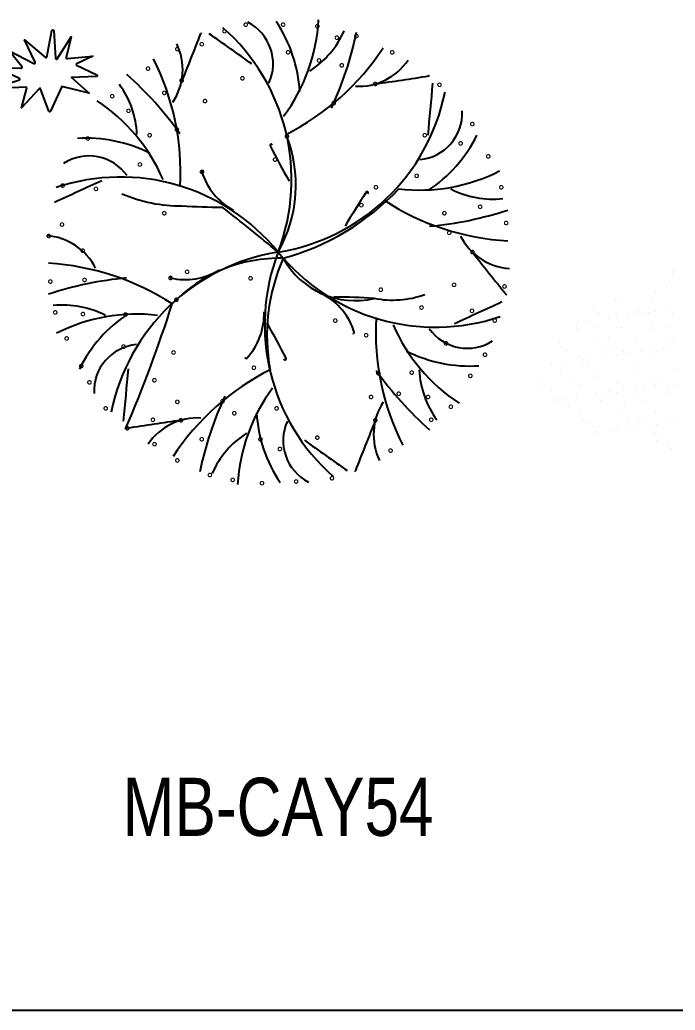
# Model space of a CAD drawing. Header units: millimetres. Extents: x 21129 to 2803301, y -510327 to 166837.
# Drawn here: x 280040 to 284550, y -129083 to -122263 of the extents above; entities that cross this region are included whole.
import ezdxf
from ezdxf.enums import TextEntityAlignment as Align

# ---------------------------------------------------------------- set-up
doc = ezdxf.new("R2010")
doc.units = ezdxf.units.MM
doc.layers.add('....13_TNT_F_TREE', color=76, linetype='Continuous', transparency=0.5)
doc.layers.add('....20_TNT_N_TEXT', color=9, linetype='Continuous')
doc.styles.add('.TNT_A_TXT_3_NOTE', font='uromans.shx', dxfattribs={"width": 0.8})

# ---------------------------------------------------------------- blocks, each defined once
blk = doc.blocks.new('mb-cay53')
for points in [[(749.4, 959.5), (721.6, 1035.4, 0.561044), (716.5, 1036.3), (655.8, 970.4), (673.5, 1038.2, 0.507897), (670.5, 1042), (573.6, 1036.8, -0.882349), (572.6, 1042.7), (648.3, 1066.3, 0.688057), (648.7, 1071.9), (566.3, 1109.5), (654.8, 1107.4, 0.641), (657.2, 1112.3), (611.6, 1168), (698.7, 1123.5, 0.718309), (702.8, 1127.5), (665.7, 1204.4), (738, 1143.7, 0.572307), (742.9, 1145.4), (760.5, 1236.5, -0.880118), (766.4, 1236.2), (772.6, 1140.9, 0.721653), (778.1, 1139.5), (826.7, 1214.3), (809.2, 1143.4, 0.517466), (812.4, 1139.7), (900.8, 1148.4), (844.8, 1122.3, 0.634308), (844.8, 1116.8), (914.4, 1083.7, -0.786352), (913.2, 1078), (828.1, 1075.3), (888.5, 1020.8), (795, 1043.3), (755, 959.2, -0.664267), (749.4, 959.5, 0.664267), (755, 959.2)], [(-910.2, 750.3), (-938.1, 826.2, 0.561044), (-943.1, 827.2), (-1003.8, 761.3), (-986.1, 829, 0.507897), (-989.1, 832.8), (-1086, 827.6, -0.882349), (-1087, 833.5), (-1011.3, 857.2, 0.688057), (-1010.9, 862.7), (-1093.3, 900.3), (-1004.8, 898.3, 0.641), (-1002.4, 903.2), (-1048, 958.8), (-960.9, 914.3, 0.718309), (-956.9, 918.3), (-993.9, 995.3), (-921.6, 934.5, 0.572307), (-916.7, 936.2), (-899.2, 1027.4, -0.880118), (-893.2, 1027), (-887.1, 931.8, 0.721653), (-881.6, 930.3), (-832.9, 1005.1), (-850.4, 934.2, 0.517466), (-847.2, 930.5), (-758.8, 939.2), (-814.8, 913.1, 0.634308), (-814.8, 907.7), (-745.2, 874.5, -0.786352), (-746.4, 868.8), (-831.5, 866.1), (-771.1, 811.6), (-864.6, 834.1), (-904.7, 750, -0.664267), (-910.2, 750.3, 0.664267), (-904.7, 750)], [(-89.2, 724.2), (-117.1, 800.1, 0.561044), (-122.1, 801.1), (-182.9, 735.2), (-165.1, 803, 0.507897), (-168.2, 806.7), (-265, 801.6, -0.882349), (-266.1, 807.5), (-190.3, 831.1, 0.688057), (-190, 836.7), (-272.3, 874.3), (-183.9, 872.2, 0.641), (-181.5, 877.1), (-227, 932.8), (-140, 888.3, 0.718309), (-135.9, 892.2), (-172.9, 969.2), (-100.6, 908.5, 0.572307), (-95.7, 910.2), (-78.2, 1001.3, -0.880118), (-72.3, 1000.9), (-66.1, 905.7, 0.721653), (-60.6, 904.3), (-12, 979), (-29.4, 908.2, 0.517466), (-26.2, 904.5), (62.2, 913.2), (6.2, 887, 0.634308), (6.1, 881.6), (75.7, 848.5, -0.786352), (74.5, 842.8), (-10.5, 840.1), (49.8, 785.5), (-43.7, 808.1), (-83.7, 724, -0.664267), (-89.2, 724.2, 0.664267), (-83.7, 724)], [(302.8, 736.3), (274.9, 812.2, 0.561044), (269.9, 813.2), (209.1, 747.2), (226.9, 815, 0.507897), (223.8, 818.8), (127, 813.6, -0.882349), (125.9, 819.5), (201.6, 843.1, 0.688057), (202, 848.7), (119.7, 886.3), (208.1, 884.3, 0.641), (210.5, 889.2), (164.9, 944.8), (252, 900.3, 0.718309), (256.1, 904.3), (219.1, 981.2), (291.4, 920.5, 0.572307), (296.2, 922.2), (313.8, 1013.3, -0.880118), (319.7, 1013), (325.9, 917.7, 0.721653), (331.4, 916.3), (380, 991.1), (362.6, 920.2, 0.517466), (365.8, 916.5), (454.2, 925.2), (398.1, 899.1, 0.634308), (398.1, 893.6), (467.7, 860.5, -0.786352), (466.5, 854.8), (381.4, 852.1), (441.8, 797.6), (348.3, 820.1), (308.3, 736, -0.664267), (302.8, 736.3, 0.664267), (308.3, 736)], [(-766.8, 538.7), (-794.7, 614.6, 0.561044), (-799.7, 615.6), (-860.5, 549.6), (-842.7, 617.4, 0.507897), (-845.8, 621.2), (-942.6, 616, -0.882349), (-943.7, 621.9), (-868, 645.5, 0.688057), (-867.6, 651.1), (-949.9, 688.7), (-861.5, 686.7, 0.641), (-859.1, 691.6), (-904.7, 747.2), (-817.6, 702.7, 0.718309), (-813.5, 706.7), (-850.5, 783.6), (-778.2, 722.9, 0.572307), (-773.4, 724.6), (-755.8, 815.7, -0.880118), (-749.9, 815.4), (-743.7, 720.1, 0.721653), (-738.2, 718.7), (-689.6, 793.5), (-707, 722.6, 0.517466), (-703.8, 718.9), (-615.4, 727.6), (-671.5, 701.5, 0.634308), (-671.5, 696), (-601.9, 662.9, -0.786352), (-603.1, 657.2), (-688.2, 654.5), (-627.8, 600), (-721.3, 622.5), (-761.3, 538.4, -0.664267), (-766.8, 538.7, 0.664267), (-761.3, 538.4)], [(57.4, 538.7), (29.5, 614.6, 0.561044), (24.5, 615.6), (-36.3, 549.6), (-18.5, 617.4, 0.507897), (-21.6, 621.2), (-118.4, 616, -0.882349), (-119.5, 621.9), (-43.7, 645.5, 0.688057), (-43.4, 651.1), (-125.7, 688.7), (-37.3, 686.7, 0.641), (-34.9, 691.6), (-80.4, 747.2), (6.6, 702.7, 0.718309), (10.7, 706.7), (-26.3, 783.6), (46, 722.9, 0.572307), (50.9, 724.6), (68.4, 815.7, -0.880118), (74.3, 815.4), (80.5, 720.1, 0.721653), (86, 718.7), (134.6, 793.5), (117.2, 722.6, 0.517466), (120.4, 718.9), (208.8, 727.6), (152.8, 701.5, 0.634308), (152.7, 696), (222.3, 662.9, -0.786352), (221.1, 657.2), (136.1, 654.5), (196.4, 600), (102.9, 622.5), (62.9, 538.4, -0.664267), (57.4, 538.7, 0.664267), (62.9, 538.4)], [(-496.4, 483.3), (-524.3, 559.2, 0.561044), (-529.3, 560.2), (-590.1, 494.3), (-572.3, 562.1, 0.507897), (-575.4, 565.8), (-672.2, 560.7, -0.882349), (-673.3, 566.5), (-597.6, 590.2, 0.688057), (-597.2, 595.8), (-679.5, 633.4), (-591.1, 631.3, 0.641), (-588.7, 636.2), (-634.3, 691.9), (-547.2, 647.4, 0.718309), (-543.1, 651.3), (-580.1, 728.3), (-507.8, 667.6, 0.572307), (-503, 669.3), (-485.4, 760.4, -0.880118), (-479.5, 760), (-473.3, 664.8, 0.721653), (-467.8, 663.4), (-419.2, 738.1), (-436.6, 667.3, 0.517466), (-433.4, 663.6), (-345, 672.3), (-401.1, 646.1, 0.634308), (-401.1, 640.7), (-331.5, 607.6, -0.786352), (-332.7, 601.9), (-417.8, 599.2), (-357.4, 544.6), (-450.9, 567.1), (-490.9, 483.1, -0.664267), (-496.4, 483.3, 0.664267), (-490.9, 483.1)], [(-209.8, 496.4), (-237.6, 572.2, 0.561044), (-242.7, 573.2), (-303.4, 507.3), (-285.7, 575.1, 0.507897), (-288.7, 578.8), (-385.6, 573.7, -0.882349), (-386.6, 579.6), (-310.9, 603.2, 0.688057), (-310.5, 608.8), (-392.9, 646.4), (-304.4, 644.3, 0.641), (-302, 649.2), (-347.6, 704.9), (-260.5, 660.4, 0.718309), (-256.4, 664.3), (-293.5, 741.3), (-221.1, 680.6, 0.572307), (-216.3, 682.3), (-198.7, 773.4, -0.880118), (-192.8, 773), (-186.6, 677.8, 0.721653), (-181.1, 676.4), (-132.5, 751.1), (-150, 680.3, 0.517466), (-146.7, 676.6), (-58.4, 685.3), (-114.4, 659.2, 0.634308), (-114.4, 653.7), (-44.8, 620.6, -0.786352), (-46, 614.9), (-131.1, 612.2), (-70.7, 557.7), (-164.2, 580.2), (-204.2, 496.1, -0.664267), (-209.8, 496.4, 0.664267), (-204.2, 496.1)], [(-740.8, 255.4), (-768.7, 331.3, 0.561044), (-773.7, 332.3), (-834.4, 266.4), (-816.7, 334.2, 0.507897), (-819.7, 337.9), (-916.6, 332.8, -0.882349), (-917.6, 338.6), (-841.9, 362.3, 0.688057), (-841.5, 367.9), (-923.9, 405.5), (-835.4, 403.4, 0.641), (-833, 408.3), (-878.6, 464), (-791.5, 419.5, 0.718309), (-787.5, 423.4), (-824.5, 500.4), (-752.2, 439.7, 0.572307), (-747.3, 441.4), (-729.7, 532.5, -0.880118), (-723.8, 532.1), (-717.7, 436.9, 0.721653), (-712.2, 435.5), (-663.5, 510.2), (-681, 439.4, 0.517466), (-677.8, 435.7), (-589.4, 444.4), (-645.4, 418.2, 0.634308), (-645.4, 412.8), (-575.8, 379.7, -0.786352), (-577, 374), (-662.1, 371.3), (-601.7, 316.7), (-695.2, 339.2), (-735.3, 255.2, -0.664267), (-740.8, 255.4, 0.664267), (-735.3, 255.2)], [(-336.8, 239.2), (-364.7, 315, 0.561044), (-369.7, 316), (-430.4, 250.1), (-412.7, 317.9, 0.507897), (-415.8, 321.6), (-512.6, 316.5, -0.882349), (-513.7, 322.4), (-437.9, 346, 0.688057), (-437.6, 351.6), (-519.9, 389.2), (-431.4, 387.1, 0.641), (-429.1, 392), (-474.6, 447.7), (-387.6, 403.2, 0.718309), (-383.5, 407.2), (-420.5, 484.1), (-348.2, 423.4, 0.572307), (-343.3, 425.1), (-325.8, 516.2, -0.880118), (-319.8, 515.9), (-313.7, 420.6, 0.721653), (-308.2, 419.2), (-259.6, 494), (-277, 423.1, 0.517466), (-273.8, 419.4), (-185.4, 428.1), (-241.4, 402, 0.634308), (-241.5, 396.5), (-171.9, 363.4, -0.786352), (-173, 357.7), (-258.1, 355), (-197.8, 300.5), (-291.3, 323), (-331.3, 238.9, -0.664267), (-336.8, 239.2, 0.664267), (-331.3, 238.9)], [(-542.1, 50.3), (-569.9, 126.2, 0.561044), (-575, 127.2), (-635.7, 61.3), (-617.9, 129.1, 0.507897), (-621, 132.8), (-717.8, 127.7, -0.882349), (-718.9, 133.5), (-643.2, 157.2, 0.688057), (-642.8, 162.8), (-725.2, 200.4), (-636.7, 198.3, 0.641), (-634.3, 203.2), (-679.9, 258.9), (-592.8, 214.4, 0.718309), (-588.7, 218.3), (-625.7, 295.3), (-553.4, 234.6, 0.572307), (-548.6, 236.3), (-531, 327.4, -0.880118), (-525.1, 327), (-518.9, 231.8, 0.721653), (-513.4, 230.4), (-464.8, 305.1), (-482.2, 234.3, 0.517466), (-479, 230.6), (-390.6, 239.3), (-446.7, 213.1, 0.634308), (-446.7, 207.7), (-377.1, 174.6, -0.786352), (-378.3, 168.9), (-463.4, 166.2), (-403, 111.6), (-496.5, 134.1), (-536.5, 50.1, -0.664267), (-542.1, 50.3, 0.664267), (-536.5, 50.1)], [(-848.3, -18), (-876.2, 57.9, 0.561044), (-881.2, 58.9), (-941.9, -7.1), (-924.2, 60.7, 0.507897), (-927.2, 64.5), (-1024.1, 59.3, -0.882349), (-1025.1, 65.2), (-949.4, 88.8, 0.688057), (-949, 94.4), (-1031.4, 132), (-942.9, 129.9, 0.641), (-940.5, 134.8), (-986.1, 190.5), (-899, 146, 0.718309), (-895, 150), (-932, 226.9), (-859.7, 166.2, 0.572307), (-854.8, 167.9), (-837.3, 259, -0.880118), (-831.3, 258.7), (-825.2, 163.4, 0.721653), (-819.7, 162), (-771, 236.8), (-788.5, 165.9, 0.517466), (-785.3, 162.2), (-696.9, 170.9), (-752.9, 144.8, 0.634308), (-752.9, 139.3), (-683.3, 106.2, -0.786352), (-684.5, 100.5), (-769.6, 97.8), (-709.2, 43.3), (-802.7, 65.8), (-842.8, -18.3, -0.664267), (-848.3, -18, 0.664267), (-842.8, -18.3)], [(-225.1, -44.9), (-253, 31, 0.561044), (-258, 32), (-318.8, -33.9), (-301, 33.8, 0.507897), (-304.1, 37.6), (-400.9, 32.4, -0.882349), (-402, 38.3), (-326.3, 62, 0.688057), (-325.9, 67.5), (-408.2, 105.1), (-319.8, 103.1, 0.641), (-317.4, 108), (-363, 163.6), (-275.9, 119.1, 0.718309), (-271.8, 123.1), (-308.8, 200.1), (-236.5, 139.3, 0.572307), (-231.7, 141.1), (-214.1, 232.2, -0.880118), (-208.2, 231.8), (-202, 136.6, 0.721653), (-196.5, 135.1), (-147.9, 209.9), (-165.3, 139.1, 0.517466), (-162.1, 135.3), (-73.7, 144), (-129.8, 117.9, 0.634308), (-129.8, 112.5), (-60.2, 79.3, -0.786352), (-61.4, 73.6), (-146.5, 70.9), (-86.1, 16.4), (-179.6, 38.9), (-219.6, -45.2, -0.664267), (-225.1, -44.9, 0.664267), (-219.6, -45.2)], [(-504.1, -213.5), (-532, -137.6, 0.561044), (-537, -136.6), (-597.7, -202.5), (-580, -134.8, 0.507897), (-583.1, -131), (-679.9, -136.1, -0.882349), (-681, -130.3), (-605.2, -106.6, 0.688057), (-604.9, -101), (-687.2, -63.5), (-598.7, -65.5, 0.641), (-596.4, -60.6), (-641.9, -5), (-554.9, -49.5, 0.718309), (-550.8, -45.5), (-587.8, 31.5), (-515.5, -29.3, 0.572307), (-510.6, -27.5), (-493.1, 63.6, -0.880118), (-487.1, 63.2), (-481, -32, 0.721653), (-475.5, -33.5), (-426.9, 41.3), (-444.3, -29.5, 0.517466), (-441.1, -33.2), (-352.7, -24.6), (-408.7, -50.7, 0.634308), (-408.7, -56.1), (-339.1, -89.2, -0.786352), (-340.3, -95), (-425.4, -97.7), (-365.1, -152.2), (-458.6, -129.7), (-498.6, -213.8, -0.664267), (-504.1, -213.5, 0.664267), (-498.6, -213.8)], [(-981.2, -274.4), (-1009.1, -198.5, 0.561044), (-1014.1, -197.5), (-1074.9, -263.4), (-1057.1, -195.6, 0.507897), (-1060.2, -191.9), (-1157, -197, -0.882349), (-1158.1, -191.2), (-1082.4, -167.5, 0.688057), (-1082, -161.9), (-1164.3, -124.3), (-1075.9, -126.4, 0.641), (-1073.5, -121.5), (-1119.1, -65.8), (-1032, -110.3, 0.718309), (-1027.9, -106.4), (-1064.9, -29.4), (-992.6, -90.1, 0.572307), (-987.8, -88.4), (-970.2, 2.7, -0.880118), (-964.3, 2.3), (-958.1, -92.9, 0.721653), (-952.6, -94.3), (-904, -19.6), (-921.4, -90.4, 0.517466), (-918.2, -94.1), (-829.8, -85.4), (-885.9, -111.6, 0.634308), (-885.9, -117), (-816.3, -150.1, -0.786352), (-817.5, -155.8), (-902.6, -158.5), (-842.2, -213.1), (-935.7, -190.6), (-975.7, -274.6, -0.664267), (-981.2, -274.4, 0.664267), (-975.7, -274.6)]]:
    blk.add_lwpolyline(points, format="xyb")
blk.add_lwpolyline([(-1026.9, 0), (-1026.9, 947.3), (0, 947.3), (0, 0)], close=True)
blk = doc.blocks.new('mb-cay54')
at = {"linetype": 'Continuous', "const_width": 4}
for points in [[(-117.5, 783.1, 1), (-105.5, 783.1, 1)], [(11.3, 783.1, 1), (23.3, 783.1, 1)], [(128.9, 777.5, 1), (140.9, 777.5, 1)], [(-190.4, 760.7, 1), (-178.4, 760.7, 1)], [(263.4, 743.9, 1), (275.4, 743.9, 1)], [(-268.8, 715.9, 1), (-256.8, 715.9, 1)], [(196.2, 738.3, 1), (208.2, 738.3, 1)], [(-352.8, 699.1, 1), (-340.8, 699.1, 1)], [(28.1, 687.9, 1), (40.1, 687.9, 1)], [(386.6, 687.9, 1), (398.6, 687.9, 1)], [(134.5, 659.9, 1), (146.5, 659.9, 1)], [(213, 643.1, 1), (225, 643.1, 1)], [(-453.6, 631.9, 1), (-441.6, 631.9, 1)], [(-337.8, 590.8, 1), (-325.8, 590.8, 1)], [(-128.7, 598.4, 1), (-116.7, 598.4, 1)], [(328.4, 579.1, 1), (340.4, 579.1, 1)], [(549.1, 576, 1), (561.1, 576, 1)], [(-397.6, 548, 1), (-385.6, 548, 1)], [(-576.9, 536.8, 1), (-564.9, 536.8, 1)], [(-257.6, 520, 1), (-245.6, 520, 1)], [(185.2, 512.8, 1), (197.2, 512.8, 1)], [(-520.8, 486.4, 1), (-508.8, 486.4, 1)], [(662.2, 440.6, 1), (674.2, 440.6, 1)], [(-448, 402.4, 1), (-436, 402.4, 1)], [(-354.4, 422, 1), (-342.4, 422, 1)], [(498.6, 402.4, 1), (510.6, 402.4, 1)], [(-660.9, 391.2, 1), (-648.9, 391.2, 1)], [(24.3, 398.3, 1), (36.3, 398.3, 1)], [(24.3, 398.3, 1), (36.3, 398.3, 1)], [(24.3, 398.3, 1), (36.3, 398.3, 1)], [(621.9, 374.4, 1), (633.9, 374.4, 1)], [(-481.6, 301.7, 1), (-469.6, 301.7, 1)], [(-16.7, 318.5, 1), (-4.7, 318.5, 1)], [(717.1, 329.7, 1), (729.1, 329.7, 1)], [(-268.1, 276.1, 1), (-256.1, 276.1, 1)], [(470.6, 262.5, 1), (482.6, 262.5, 1)], [(-747.6, 229.1, 1), (-735.6, 229.1, 1)], [(-632.9, 217.7, 1), (-620.9, 217.7, 1)], [(330.6, 223.3, 1), (342.6, 223.3, 1)], [(761.9, 223.3, 1), (773.9, 223.3, 1)], [(-397.6, 133.7, 1), (-385.6, 133.7, 1)], [(280.2, 161.7, 1), (292.2, 161.7, 1)], [(565.9, 133.7, 1), (577.9, 133.7, 1)], [(689.1, 156.1, 1), (701.1, 156.1, 1)], [(-749.7, 94.9, 1), (-737.7, 94.9, 1)], [(778.7, 100.1, 1), (790.7, 100.1, 1)], [(582.7, 66.6, 1), (594.7, 66.6, 1)], [(-795.3, 55.4, 1), (-783.3, 55.4, 1)], [(-678.4, 4.7, 1), (-666.4, 4.7, 1)], [(662.7, 0, 1), (674.7, 0, 1)], [(662.7, 0, 1), (674.7, 0, 1)], [(662.7, 0, 1), (674.7, 0, 1)], [(662.7, 0, 1), (674.7, 0, 1)], [(-319.2, -67.8, 1), (-307.2, -67.8, 1)], [(-789.7, -101.4, 1), (-777.7, -101.4, 1)], [(-672.1, -95.8, 1), (-660.1, -95.8, 1)], [(-376.2, -89, 1), (-364.2, -89, 1)], [(-376.2, -89, 1), (-364.2, -89, 1)], [(-376.2, -89, 1), (-364.2, -89, 1)], [(-100.7, -90.2, 1), (-88.7, -90.2, 1)], [(347.4, -129.4, 1), (359.4, -129.4, 1)], [(599.5, -112.6, 1), (611.5, -112.6, 1)], [(773.1, -118.2, 1), (785.1, -118.2, 1)], [(-356.2, -164, 1), (-344.2, -164, 1)], [(-356.2, -164, 1), (-344.2, -164, 1)], [(-772.9, -207.7, 1), (-760.9, -207.7, 1)], [(487.4, -190.9, 1), (499.4, -190.9, 1)], [(661.1, -202.1, 1), (673.1, -202.1, 1)], [(-677.7, -213.3, 1), (-665.7, -213.3, 1)], [(-531.4, -214.9, 1), (-519.4, -214.9, 1)], [(190.6, -235.7, 1), (202.6, -235.7, 1)], [(739.5, -235.7, 1), (751.5, -235.7, 1)], [(-733.7, -297.3, 1), (-721.7, -297.3, 1)], [(297, -286.1, 1), (309, -286.1, 1)], [(571.5, -314.1, 1), (583.5, -314.1, 1)], [(-537.7, -325.3, 1), (-525.7, -325.3, 1)], [(-366, -345.5, 1), (-354, -345.5, 1)], [(705.9, -353.3, 1), (717.9, -353.3, 1)], [(-683.3, -392.5, 1), (-671.3, -392.5, 1)], [(-89.5, -398.1, 1), (-77.5, -398.1, 1)], [(338.9, -417.1, 1), (350.9, -417.1, 1)], [(453.8, -414.8, 1), (465.8, -414.8, 1)], [(-655.3, -448.4, 1), (-643.3, -448.4, 1)], [(-431.6, -441.2, 1), (-419.6, -441.2, 1)], [(655.5, -426, 1), (667.5, -426, 1)], [(-352.8, -515.6, 1), (-340.8, -515.6, 1)], [(-197.2, -512.8, 1), (-185.2, -512.8, 1)], [(-197.2, -512.8, 1), (-185.2, -512.8, 1)], [(-197.2, -512.8, 1), (-185.2, -512.8, 1)], [(-197.2, -512.8, 1), (-185.2, -512.8, 1)], [(313.8, -498.8, 1), (325.8, -498.8, 1)], [(409, -487.6, 1), (421, -487.6, 1)], [(509.8, -498.8, 1), (521.8, -498.8, 1)], [(-599.3, -538, 1), (-587.3, -538, 1)], [(-11.1, -538, 1), (0.9, -538, 1)], [(588.3, -532.4, 1), (600.3, -532.4, 1)], [(-436.8, -577.2, 1), (-424.8, -577.2, 1)], [(-340.4, -579.1, 1), (-328.4, -579.1, 1)], [(-340.4, -579.1, 1), (-328.4, -579.1, 1)], [(-340.4, -579.1, 1), (-328.4, -579.1, 1)], [(-340.4, -579.1, 1), (-328.4, -579.1, 1)], [(-340.4, -579.1, 1), (-328.4, -579.1, 1)], [(-340.4, -579.1, 1), (-328.4, -579.1, 1)], [(-340.4, -579.1, 1), (-328.4, -579.1, 1)], [(-340.4, -579.1, 1), (-328.4, -579.1, 1)], [(-340.4, -579.1, 1), (-328.4, -579.1, 1)], [(-340.4, -579.1, 1), (-328.4, -579.1, 1)], [(-340.4, -579.1, 1), (-328.4, -579.1, 1)], [(-340.4, -579.1, 1), (-328.4, -579.1, 1)], [(-156.7, -554.8, 1), (-144.7, -554.8, 1)], [(328.4, -579.1, 1), (340.4, -579.1, 1)], [(328.4, -579.1, 1), (340.4, -579.1, 1)], [(521, -577.2, 1), (533, -577.2, 1)], [(-524.9, -606.5, 1), (-512.9, -606.5, 1)], [(-268.8, -644.4, 1), (-256.8, -644.4, 1)], [(-67.1, -644.4, 1), (-55.1, -644.4, 1)], [(128.9, -638.8, 1), (140.9, -638.8, 1)], [(-431.2, -661.2, 1), (-419.2, -661.2, 1)], [(0.1, -677.9, 1), (12.1, -677.9, 1)], [(381, -683.5, 1), (393, -683.5, 1)], [(-352.8, -717.1, 1), (-340.8, -717.1, 1)], [(-240.8, -767.5, 1), (-228.8, -767.5, 1)], [(-162.3, -784.3, 1), (-150.3, -784.3, 1)], [(56.1, -789.9, 1), (68.1, -789.9, 1)], [(179.4, -778.7, 1), (191.4, -778.7, 1)], [(-61.5, -795.5, 1), (-49.5, -795.5, 1)]]:
    blk.add_lwpolyline(points, format="xyb", close=True, dxfattribs=at)
at = {"linetype": 'Continuous'}
for centre, radius, start, end in [((-178.2, 648.7), 161, 335.3975, 62.7353), ((-406.8, 525.2), 481.8, 3.2809, 33.8333), ((-473.6, 834.6), 613.9, 323.3595, 356.7486), ((-13228.7, 5773.7), 13901.3, 338.05741, 338.82652), ((2095.2, -161.8), 2531.9, 158.7733, 158.8265), ((-12286.7, -16384), 20948.4, 54.39452, 54.88661), ((-650.6, 249.9), 696.9, 338.9912, 48.6002), ((-62.9, 890.7), 317.5, 302.6988, 336.0759), ((-917.1, 1003.4), 1212.1, 335.2556, 348.2655), ((-532.7, 628.2), 204.3, 326.7152, 25.9404), ((-368.3, 1184), 873.8, 296.9454, 326.6607), ((-1209.5, 273.1), 873.8, 356.9454, 26.6607), ((277.7, 775.4), 204.3, 266.7152, 325.9404), ((-1327.6, -292.6), 1212.1, 35.2556, 48.2655), ((-1614.1, 14343.2), 13901.3, 278.05741, 278.82652), ((-20332.4, 2448.6), 20948.4, 354.39452, 354.88661), ((907.4, -1895.4), 2531.9, 98.7733, 98.8265), ((-802.8, 390.8), 317.5, 2.6988, 36.0759), ((-108.9, 688.4), 696.9, 278.9912, 348.6002), ((-959.6, 7.1), 613.9, 23.3595, 56.7486), ((472.7, 478.7), 161, 275.3975, 2.7353), ((-658.2, -89.7), 481.8, 63.2809, 93.8333), ((-406.3, 231.2), 467.5, 330.3554, 21.8196), ((251.4, 614.9), 481.8, 303.2809, 333.8333), ((-23.7, 367.5), 4.04, 3.3236, 206.7152), ((2319.6, 1546.8), 2627.4, 206.7152, 209.7311), ((-650.9, 170), 161, 35.3975, 122.7353), ((-259.4, 277), 2.87, 42.8151, 197.1849), ((-47.4, 342.5), 224.8, 197.1849, 241.7271), ((486, 827.5), 613.9, 263.3595, 296.7486), ((8045.6, -18832.6), 20948.4, 114.39452, 114.88661), ((-541.7, -438.5), 696.9, 38.9912, 108.6002), ((-206.4, 801.3), 852.5, 285.2496, 316.7974), ((2499.4, -1235.4), 2627.4, 146.7152, 149.7311), ((306.4, 204.3), 4.04, 303.3236, 146.7152), ((739.9, 499.9), 317.5, 242.6988, 276.0759), ((-335.7, 665.7), 506.6, 246.5623, 270.6123), ((841.2, 910.9), 873.8, 236.9454, 266.6607), ((-179.8, 2782.2), 2627.4, 266.7152, 269.7311), ((-4720.8, -5660.3), 7370.5, 50.17129, 52.08955), ((410.4, 1296), 1212.1, 275.2556, 288.2655), ((-810.4, -147.2), 204.3, 26.7152, 85.9404), ((810.4, 147.2), 204.3, 206.7152, 265.9404), ((541.7, 438.5), 696.9, 218.9912, 288.6002), ((11614.5, 8569.5), 13901.3, 218.05741, 218.82652), ((108.9, -688.4), 696.9, 98.9912, 168.6002), ((3.8, -530.5), 509.5, 88.4216, 136.3069), ((650.6, -249.9), 696.9, 158.9912, 228.6002), ((616.6, -286.8), 655.1, 156.0737, 190.394), ((264.3, 114.1), 281.1, 208.762, 283.5925), ((-841.2, -910.9), 873.8, 56.9454, 86.6607), ((-320.3, 130.2), 224.8, 257.1849, 301.7271), ((-410.4, -1296), 1212.1, 95.2556, 108.2655), ((-369.6, -86.2), 2.87, 102.8151, 257.1849), ((47.4, -342.5), 224.8, 17.1849, 61.7271), ((179.8, -2782.2), 2627.4, 86.7152, 89.7311), ((393.5, 169.6), 334.7, 259.1238, 289.3959), ((-1187.7, -1733.5), 2531.9, 38.7733, 38.8265), ((-739.9, -499.9), 317.5, 62.6988, 96.0759), ((-4892.4, 1263.5), 4751.9, 336.8028, 342.3341), ((-8045.6, 18832.6), 20948.4, 294.39452, 294.88661), ((-486, -827.5), 613.9, 83.3595, 116.7486), ((-251.4, -614.9), 481.8, 123.2809, 153.8333), ((-272.9, -212.3), 224.8, 317.1849, 1.7271), ((1209.5, -273.1), 873.8, 176.9454, 206.6607), ((-2319.6, -1546.8), 2627.4, 26.7152, 29.7311), ((959.6, -7.1), 613.9, 203.3595, 236.7486), ((650.9, -170), 161, 215.3975, 302.7353), ((259.4, -277), 2.87, 222.8151, 17.1849), ((-472.7, -478.7), 161, 95.3975, 182.7353), ((658.2, 89.7), 481.8, 243.2809, 273.8333), ((-110.2, -363.1), 2.87, 162.8151, 317.1849), ((23.7, -367.5), 4.04, 183.3236, 26.7152), ((20332.4, -2448.6), 20948.4, 174.39452, 174.88661), ((368.3, -1184), 873.8, 116.9454, 146.6607), ((1327.6, 292.6), 1212.1, 215.2556, 228.2655), ((802.8, -390.8), 317.5, 182.6988, 216.0759), ((473.6, -834.6), 613.9, 143.3595, 176.7486), ((917.1, -1003.4), 1212.1, 155.2556, 168.2655), ((532.7, -628.2), 204.3, 146.7152, 205.9404), ((1614.1, -14343.2), 13901.3, 98.05741, 98.82652), ((-277.7, -775.4), 204.3, 86.7152, 145.9404), ((406.8, -525.2), 481.8, 183.2809, 213.8333), ((13228.7, -5773.7), 13901.3, 158.05741, 158.82652), ((-907.4, 1895.4), 2531.9, 278.7733, 278.8265), ((178.2, -648.7), 161, 155.3975, 242.7353), ((62.9, -890.7), 317.5, 122.6988, 156.0759), ((12286.7, 16384), 20948.4, 234.39452, 234.88661), ((-2095.2, 161.8), 2531.9, 338.7733, 338.8265)]:
    blk.add_arc(centre, radius, start, end, dxfattribs=at)
blk = doc.blocks.new('mb-cay55')
for points in [[(-1653.6, -68.1), (-1653.6, -68.1)], [(-1658, -72.9), (-1658, -72.9)], [(-1716.7, -135), (-1716.7, -135)], [(-1679.7, -113.7), (-1679.7, -113.7)], [(-1660.1, -113.4), (-1660.1, -113.4)], [(-1855.5, -164.6), (-1855.5, -164.6)], [(-1830, -157.6), (-1830, -157.6)], [(-1727.5, -165.2), (-1727.5, -165.2)], [(-1929, -198.7), (-1929, -198.7)], [(-1780.2, -203.2), (-1780.2, -203.2)], [(-1773.3, -198.4), (-1773.3, -198.4)], [(-1675.4, -200.4), (-1675.4, -200.4)], [(-1944.6, -235.8), (-1944.6, -235.8)], [(-1922.9, -216.3), (-1922.9, -216.3)], [(-1907.9, -212.2), (-1907.9, -212.2)], [(-1876.7, -226.9), (-1876.7, -226.9)], [(-1850.6, -223.5), (-1850.6, -223.5)], [(-1810, -218.1), (-1810, -218.1)], [(-1787.8, -211.5), (-1787.8, -211.5)], [(-1771, -211.7), (-1771, -211.7)], [(-1752.2, -211.9), (-1752.2, -211.9)], [(-1742.1, -209.2), (-1742.1, -209.2)], [(-1716.1, -205.7), (-1716.1, -205.7)], [(-1657, -209.8), (-1657, -209.8)], [(-1987.7, -260.8), (-1987.7, -260.8)], [(-1985.2, -241.2), (-1985.2, -241.2)], [(-1983.2, -262.6), (-1983.2, -262.6)], [(-1930.6, -247.1), (-1930.6, -247.1)], [(-1921.3, -255.6), (-1921.3, -255.6)], [(-1852.3, -260.9), (-1852.3, -260.9)], [(-1832, -260.5), (-1832, -260.5)], [(-1727.5, -251.5), (-1727.5, -251.5)], [(-1724.4, -261.5), (-1724.4, -261.5)], [(-1676.3, -260.2), (-1676.3, -260.2)], [(-1877.8, -295.4), (-1877.8, -295.4)], [(-1677.8, -297.1), (-1677.8, -297.1)], [(-1668.6, -305.6), (-1668.6, -305.6)], [(-1653.8, -306.1), (-1653.8, -306.1)], [(-2047.6, -312), (-2047.6, -312)], [(-2044.3, -324.2), (-2044.3, -324.2)], [(-2028.1, -339.3), (-2028.1, -339.3)], [(-2023.2, -337.6), (-2023.2, -337.6)], [(-1919.7, -312.7), (-1919.7, -312.7)], [(-1888.6, -323.9), (-1888.6, -323.9)], [(-1867.5, -337.4), (-1867.5, -337.4)], [(-1784.7, -307.8), (-1784.7, -307.8)], [(-1732.9, -323.6), (-1732.9, -323.6)], [(-1711.8, -337.1), (-1711.8, -337.1)], [(-1696, -332.6), (-1696, -332.6)], [(-1670, -329.1), (-1670, -329.1)], [(-1980, -358.9), (-1980, -358.9)], [(-1965.2, -368), (-1965.2, -368)], [(-1939.1, -364.6), (-1939.1, -364.6)], [(-1898.5, -359.2), (-1898.5, -359.2)], [(-1849.2, -357.3), (-1849.2, -357.3)], [(-1830.6, -350.3), (-1830.6, -350.3)], [(-1828.1, -341), (-1828.1, -341)], [(-1818.9, -349.5), (-1818.9, -349.5)], [(-1804.5, -346.8), (-1804.5, -346.8)], [(-1763.9, -341.5), (-1763.9, -341.5)], [(-1721.2, -357.9), (-1721.2, -357.9)], [(-2073.7, -382.3), (-2073.7, -382.3)], [(-2044.5, -408.4), (-2044.5, -408.4)], [(-2033.1, -376.9), (-2033.1, -376.9)], [(-1978.4, -384.9), (-1978.4, -384.9)], [(-1969.2, -393.3), (-1969.2, -393.3)], [(-1947.3, -386), (-1947.3, -386)], [(-1916.6, -409), (-1916.6, -409)], [(-1791.6, -385.7), (-1791.6, -385.7)], [(-1781.5, -404.1), (-1781.5, -404.1)], [(-1775.4, -389.3), (-1775.4, -389.3)], [(-1650.7, -402.5), (-1650.7, -402.5)], [(-2119.5, -437.2), (-2119.5, -437.2)], [(-1925.7, -433.2), (-1925.7, -433.2)], [(-1725.6, -434.9), (-1725.6, -434.9)], [(-2111.9, -460.1), (-2111.9, -460.1)], [(-2076, -477.1), (-2076, -477.1)], [(-2003.9, -449.4), (-2003.9, -449.4)], [(-1982.9, -462.8), (-1982.9, -462.8)], [(-1976.9, -455.3), (-1976.9, -455.3)], [(-1848.2, -449.1), (-1848.2, -449.1)], [(-1846, -453.6), (-1846, -453.6)], [(-1827.1, -462.6), (-1827.1, -462.6)], [(-1784.5, -473.7), (-1784.5, -473.7)], [(-1758.4, -470.2), (-1758.4, -470.2)], [(-1718.1, -454.2), (-1718.1, -454.2)], [(-1717.8, -464.9), (-1717.8, -464.9)], [(-1716.4, -443.4), (-1716.4, -443.4)], [(-1692.5, -448.8), (-1692.5, -448.8)], [(-1671.4, -462.3), (-1671.4, -462.3)], [(-1649.9, -455.9), (-1649.9, -455.9)], [(-2053.6, -509.1), (-2053.6, -509.1)], [(-2041.3, -504.7), (-2041.3, -504.7)], [(-2027.6, -505.7), (-2027.6, -505.7)], [(-1987, -500.3), (-1987, -500.3)], [(-1919.1, -491.4), (-1919.1, -491.4)], [(-1913.4, -505.3), (-1913.4, -505.3)], [(-1906.9, -511.2), (-1906.9, -511.2)], [(-1893, -488), (-1893, -488)], [(-1875.9, -478.8), (-1875.9, -478.8)], [(-1866.7, -487.2), (-1866.7, -487.2)], [(-1852.4, -482.6), (-1852.4, -482.6)], [(-1778.4, -500.5), (-1778.4, -500.5)], [(-1751.2, -510.9), (-1751.2, -510.9)], [(-1672.9, -483.2), (-1672.9, -483.2)], [(-2062.7, -511.5), (-2062.7, -511.5)], [(-2026.2, -522.7), (-2026.2, -522.7)], [(-2017, -531.1), (-2017, -531.1)], [(-1823.2, -527.1), (-1823.2, -527.1)], [(-1973.7, -551.6), (-1973.7, -551.6)], [(-1973.5, -571), (-1973.5, -571)], [(-1963.6, -574.6), (-1963.6, -574.6)], [(-1842.9, -549.9), (-1842.9, -549.9)], [(-1807.8, -574.3), (-1807.8, -574.3)], [(-1773.4, -572.7), (-1773.4, -572.7)], [(-1714.9, -550.6), (-1714.9, -550.6)], [(-1652.1, -574.1), (-1652.1, -574.1)], [(-1942.5, -588.1), (-1942.5, -588.1)], [(-1910.3, -601.7), (-1910.3, -601.7)], [(-1846.9, -611.3), (-1846.9, -611.3)], [(-1806.3, -606), (-1806.3, -606)], [(-1786.8, -587.8), (-1786.8, -587.8)], [(-1775.2, -596.8), (-1775.2, -596.8)], [(-1764.2, -581.2), (-1764.2, -581.2)], [(-1738.4, -597), (-1738.4, -597)], [(-1712.3, -593.6), (-1712.3, -593.6)], [(-1671.7, -588.3), (-1671.7, -588.3)], [(-1923.7, -616.6), (-1923.7, -616.6)], [(-1914.5, -625), (-1914.5, -625)], [(-1873, -614.8), (-1873, -614.8)], [(-1720.7, -621), (-1720.7, -621)], [(-1711.8, -646.9), (-1711.8, -646.9)], [(-1710.9, -636.1), (-1710.9, -636.1)], [(-1670.9, -666.6), (-1670.9, -666.6)], [(-1661.7, -675.1), (-1661.7, -675.1)]]:
    blk.add_lwpolyline(points)

msp = doc.modelspace()

# ---------------------------------------------------------------- linework, layer by layer
at = {"layer": '....13_TNT_F_TREE'}
msp.add_line((221892.4, -129082.9), (305292.4, -129082.9), dxfattribs=at)

# ---------------------------------------------------------------- block references
at = {"layer": '....13_TNT_F_TREE', "xscale": 2, "yscale": 2, "zscale": 2}
for name, p in [('mb-cay55', (287847.6, -123862.9)), ('mb-cay54', (281817.6, -123862.9)), ('mb-cay53', (278740.2, -124810.2))]:
    msp.add_blockref(name, p, dxfattribs=at)

# ---------------------------------------------------------------- texts
at = {"layer": '....20_TNT_N_TEXT', "style": '.TNT_A_TXT_3_NOTE', "width": 0.8}
msp.add_text('MB-CAY54', height=400, dxfattribs=at).set_placement((281817.6, -127882.6), align=Align.CENTER)

doc.saveas('drawing.dxf')
